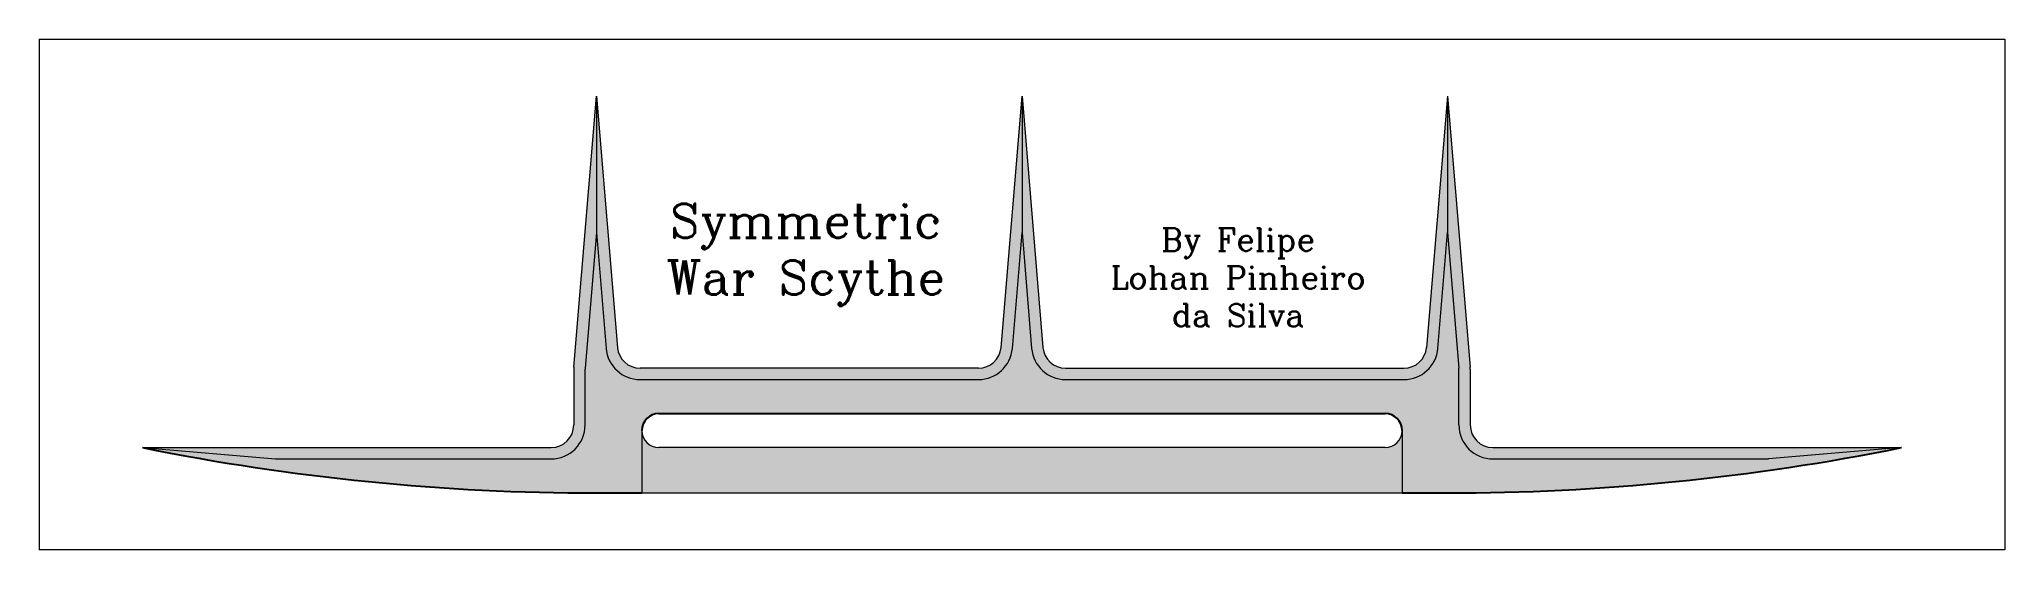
# Model space of a CAD drawing. Header units: millimetres. Extents: x -866 to 866, y -50 to 400.
import ezdxf

# ---------------------------------------------------------------- set-up
doc = ezdxf.new("R2010")
doc.units = ezdxf.units.MM
doc.layers.get('0').update_dxf_attribs({"linetype": 'CONTINUOUS', "lineweight": 0})
doc.layers.add('Dark_steel', color=251, linetype='CONTINUOUS', lineweight=0, true_color=0x666666)
doc.layers.add('Light_steel', color=253, linetype='CONTINUOUS', lineweight=0, true_color=0x999999)
doc.layers.add('handle', color=16, linetype='CONTINUOUS', lineweight=0)
doc.layers.add('unsharpened_ricasso', color=171, linetype='CONTINUOUS')
doc.styles.add('romanc', font='romanc')

msp = doc.modelspace()

# ---------------------------------------------------------------- hatches: boundary and pattern name
at = {"layer": 'Dark_steel'}
h = msp.add_hatch(color=256, dxfattribs=at)
edge = h.paths.add_edge_path(flags=0)
edge.add_line((-320, 70), (320, 70))
edge.add_arc((320, 55), 15, 0, 90, ccw=False)
edge.add_line((335, 55), (335, -1.35003119794419e-13))
edge.add_line((335, -1.35003119794419e-13), (374.9999999999997, -9.237055564881302e-14))
edge.add_arc((375.0000000000013, 2019.999999999989), 2019.999999999989, 269.9999999999999, 281.4211862749993)
edge.add_line((775, 39.99999999999986), (657.8427124144339, 29.99999999144552))
edge.add_line((657.8427124144335, 29.99999999144569), (415.00000000073, 29.99999997371467))
edge.add_arc((414.9999999999999, 59.99999997371467), 30, 179.9999999999999, 269.99999999999983, ccw=False)
edge.add_line((384.9999999999999, 59.99999997371471), (384.9999999999999, 109.1681084241533))
edge.add_arc((374.9999999999968, 109.168108424154), 10.00000000000318, 359.999999999996, 4.763641690727451)
edge.add_line((384.9654575824487, 109.9985632226919), (375, 229.5840542120774))
edge.add_line((375, 229.5840542120774), (366.4937148401544, 127.5086322939325))
edge.add_arc((336.5973423686795, 129.9999999999999), 30, 270.0000000000001, 355.2363519648549, ccw=False)
edge.add_line((336.5973423686796, 99.99999999999989), (38.40265763132045, 100))
edge.add_arc((38.40265763132051, 130), 30, 184.7636480351452, 269.9999999999999, ccw=False)
edge.add_line((8.506285159845579, 127.5086322939325), (1.77635683940025e-14, 229.5840542120779))
edge.add_line((1.77635683940025e-14, 229.5840542120779), (-8.50628515984555, 127.5086322939326))
edge.add_arc((-38.40265763132049, 130), 30, 270.0000000000001, 355.2363519648549, ccw=False)
edge.add_line((-38.40265763132044, 100), (-336.5973423686796, 100.0000000000001))
edge.add_arc((-336.5973423686795, 130.0000000000001), 30, 184.7636480351452, 269.9999999999999, ccw=False)
edge.add_line((-366.4937148401544, 127.5086322939327), (-375, 229.5840542120781))
edge.add_line((-375, 229.5840542120781), (-384.9654575824488, 109.9985632226916))
edge.add_arc((-375, 109.1681084241552), 9.999999999999964, 175.2363583092795, 179.9999999999996)
edge.add_line((-384.9999999999999, 109.1681084241553), (-385.0000000000001, 60.00000887570659))
edge.add_arc((-415.0000000000001, 60.00000887570665), 30, 270, 359.9999999999999, ccw=False)
edge.add_line((-415.0000000000001, 30.00000887570665), (-657.8427327971459, 30.00000288848205))
edge.add_line((-657.8427327971459, 30.00000288848205), (-774.9999999999968, 39.99999999999955))
edge.add_arc((-375.0000000000013, 2019.999999999979), 2019.999999999979, 258.5788137250007, 270.0000000000001)
edge.add_line((-374.9999999999999, -2.273736754432321e-13), (-335, -1.35003119794419e-13))
edge.add_line((-335, -1.35003119794419e-13), (-335, 55))
edge.add_arc((-320, 55), 15, 90, 180, ccw=False)
at = {"layer": 'handle'}
h = msp.add_hatch(color=256, dxfattribs=at)
edge = h.paths.add_edge_path(flags=0)
edge.add_line((320, 40), (-320, 40))
edge.add_arc((-320, 55), 15, 180, 270, ccw=False)
edge.add_line((-335, 55), (-335, -1.35003119794419e-13))
edge.add_line((-335, -1.35003119794419e-13), (335, -1.35003119794419e-13))
edge.add_line((335, -1.35003119794419e-13), (335, 55))
edge.add_arc((320, 55), 15, 270, 0, ccw=False)
at = {"layer": 'Light_steel'}
h = msp.add_hatch(color=256, dxfattribs=at)
edge = h.paths.add_edge_path(flags=0)
edge.add_arc((38.40265763132051, 130), 20, 184.7636480351452, 269.9999999999999)
edge.add_line((38.40265763132049, 110), (336.5973423686795, 109.9999999999999))
edge.add_arc((336.5973423686795, 129.9999999999999), 20, 270.0000000000001, 355.2363519648549)
edge.add_line((356.5282573496628, 128.339088195955), (375, 349.9999999999999))
edge.add_line((375, 349.9999999999999), (394.9309151648975, 110.8290180212295))
edge.add_arc((374.9999999999968, 109.168108424154), 20.00000000000318, 359.999999999996, 4.763641690727525, ccw=False)
edge.add_line((394.9999999999999, 109.168108424154), (394.9999999999999, 59.99999997371469))
edge.add_arc((414.9999999999999, 59.99999997371467), 20, 179.9999999999999, 269.9999999999998)
edge.add_line((414.9999999999999, 39.99999997371467), (775, 39.99999999999986))
edge.add_line((775, 39.99999999999986), (657.8427124144339, 29.99999999144552))
edge.add_line((657.8427124144335, 29.99999999144569), (415.00000000073, 29.99999997371467))
edge.add_arc((414.9999999999999, 59.99999997371467), 30, 179.9999999999999, 269.99999999999983, ccw=False)
edge.add_line((384.9999999999999, 59.99999997371471), (384.9999999999999, 109.1681084241533))
edge.add_arc((374.9999999999968, 109.168108424154), 10.00000000000318, 359.999999999996, 4.763641690727451)
edge.add_line((384.9654575824487, 109.9985632226919), (375, 229.5840542120774))
edge.add_line((375, 229.5840542120774), (366.4937148401544, 127.5086322939325))
edge.add_arc((336.5973423686795, 129.9999999999999), 30, 270.0000000000001, 355.2363519648549, ccw=False)
edge.add_line((336.5973423686796, 99.99999999999989), (38.40265763132045, 100))
edge.add_arc((38.40265763132051, 130), 30, 184.7636480351452, 269.9999999999999, ccw=False)
edge.add_line((8.506285159845579, 127.5086322939325), (1.77635683940025e-14, 229.5840542120779))
edge.add_line((1.77635683940025e-14, 229.5840542120779), (-8.50628515984555, 127.5086322939326))
edge.add_arc((-38.40265763132049, 130), 30, 270.0000000000001, 355.2363519648549, ccw=False)
edge.add_line((-38.40265763132044, 100), (-336.5973423686796, 100.0000000000001))
edge.add_arc((-336.5973423686795, 130.0000000000001), 30, 184.7636480351452, 269.9999999999999, ccw=False)
edge.add_line((-366.4937148401544, 127.5086322939327), (-375, 229.5840542120781))
edge.add_line((-375, 229.5840542120781), (-384.9654575824488, 109.9985632226916))
edge.add_arc((-375, 109.1681084241552), 9.999999999999964, 175.2363583092795, 179.9999999999996)
edge.add_line((-384.9999999999999, 109.1681084241553), (-385.0000000000001, 60.00000887570659))
edge.add_arc((-415.0000000000001, 60.00000887570665), 30, 270, 359.9999999999999, ccw=False)
edge.add_line((-415.0000000000001, 30.00000887570665), (-657.8427327971459, 30.00000288848205))
edge.add_line((-657.8427327971459, 30.00000288848205), (-774.9999999999968, 39.99999999999955))
edge.add_line((-775, 40.00000000000002), (-415.0000000000001, 40.00000887570665))
edge.add_arc((-415.0000000000001, 60.00000887570665), 20, 270, 359.9999999999999)
edge.add_line((-395.0000000000001, 60.00000887570661), (-394.9999999999999, 109.1681084241553))
edge.add_arc((-375, 109.1681084241552), 19.99999999999996, 175.2363583092795, 179.9999999999996, ccw=False)
edge.add_line((-394.9309151648977, 110.829018021228), (-375, 350.0000000000001))
edge.add_line((-375, 350.0000000000001), (-356.5282573496628, 128.3390881959552))
edge.add_arc((-336.5973423686795, 130.0000000000001), 20, 184.7636480351452, 269.9999999999999)
edge.add_line((-336.5973423686795, 110.0000000000001), (-38.40265763132048, 110))
edge.add_arc((-38.40265763132049, 130), 20, 270.0000000000001, 355.2363519648549)
edge.add_line((-18.47174265033719, 128.3390881959551), (2.143131898507868e-14, 350))
edge.add_line((2.143131898507868e-14, 350), (18.47174265033722, 128.339088195955))

# ---------------------------------------------------------------- linework, layer by layer
for p, q in [((-866.0254037844387, 400), (866.0254037844384, 400)), ((-866.0254037844387, 400), (-866.0254037844387, -49.99999999999999)), ((866.0254037844384, 400), (866.0254037844384, -49.99999999999999)), ((-375, 350.0000000000001), (-375, 229.5840542120781)), ((2.143131898507868e-14, 350), (1.77635683940025e-14, 229.5840542120779)), ((375, 349.9999999999999), (375, 229.5840542120774)), ((-774.9999999999968, 39.99999999999955), (-657.8427327971459, 30.00000288848205)), ((775, 39.99999999999986), (657.8427124144339, 29.99999999144552)), ((866.0254037844384, -50), (-866.0254037844387, -50))]:
    msp.add_line(p, q)
at = {"layer": 'handle'}
for p, q in [((-335, 55), (-335, -1.35003119794419e-13)), ((335, 55), (335, -1.35003119794419e-13)), ((320, 40), (-320, 40)), ((-335, -1.35003119794419e-13), (335, -1.35003119794419e-13))]:
    msp.add_line(p, q, dxfattribs=at)
for centre, start, end in [((-320, 55), 180, 270), ((320, 55), 270, 0)]:
    msp.add_arc(centre, 15, start, end, dxfattribs=at)
at = {"layer": 'Light_steel'}
for p, q in [((-394.9309151648977, 110.829018021228), (-375, 350.0000000000001)), ((-375, 350.0000000000001), (-356.5282573496628, 128.3390881959552)), ((-18.47174265033719, 128.3390881959551), (2.143131898507868e-14, 350)), ((2.143131898507868e-14, 350), (18.47174265033722, 128.339088195955)), ((375, 349.9999999999999), (356.5282573496628, 128.339088195955)), ((375, 349.9999999999999), (394.9309151648975, 110.8290180212295)), ((-375, 229.5840542120781), (-384.9654575824488, 109.9985632226916)), ((-375, 229.5840542120781), (-366.4937148401544, 127.5086322939327)), ((-8.50628515984555, 127.5086322939326), (1.77635683940025e-14, 229.5840542120779)), ((1.77635683940025e-14, 229.5840542120779), (8.506285159845579, 127.5086322939325)), ((366.4937148401544, 127.5086322939325), (375, 229.5840542120774)), ((375, 229.5840542120774), (384.9654575824487, 109.9985632226919)), ((-394.9999999999999, 109.1681084241553), (-395.0000000000001, 60.00000887570661)), ((-385.0000000000001, 60.00000887570659), (-384.9999999999999, 109.1681084241553)), ((-38.40265763132048, 110), (-336.5973423686795, 110.0000000000001)), ((38.40265763132049, 110), (336.5973423686795, 109.9999999999999)), ((384.9999999999999, 59.99999997371471), (384.9999999999999, 109.1681084241533)), ((394.9999999999999, 109.168108424154), (394.9999999999999, 59.99999997371469)), ((-336.5973423686796, 100.0000000000001), (-38.40265763132044, 100)), ((38.40265763132045, 100), (336.5973423686796, 99.99999999999989)), ((-775, 40.00000000000002), (-415.0000000000001, 40.00000887570665)), ((414.9999999999999, 39.99999997371467), (775, 39.99999999999986)), ((-657.8427327971459, 30.00000288848205), (-415.0000000000001, 30.00000887570665)), ((415.00000000073, 29.99999997371467), (657.8427124144335, 29.99999999144569))]:
    msp.add_line(p, q, dxfattribs=at)
for centre, radius, start, end in [((-336.5973423686795, 130.0000000000001), 30, 184.7636480351452, 269.9999999999999), ((-336.5973423686795, 130.0000000000001), 20, 184.7636480351452, 269.9999999999999), ((-38.40265763132049, 130), 20, 270.0000000000001, 355.2363519648549), ((-38.40265763132049, 130), 30, 270.0000000000001, 355.2363519648549), ((38.40265763132051, 130), 30, 184.7636480351452, 269.9999999999999), ((38.40265763132051, 130), 20, 184.7636480351452, 269.9999999999999), ((336.5973423686795, 129.9999999999999), 20, 270.0000000000001, 355.2363519648549), ((336.5973423686795, 129.9999999999999), 30, 270.0000000000001, 355.2363519648549), ((-375, 109.1681084241552), 19.99999999999996, 175.2363583092795, 179.9999999999996), ((-375, 109.1681084241552), 9.999999999999964, 175.2363583092795, 179.9999999999996), ((374.9999999999968, 109.168108424154), 10.00000000000318, 359.999999999996, 4.763641690727451), ((374.9999999999968, 109.168108424154), 20.00000000000318, 359.999999999996, 4.763641690727451), ((-415.0000000000001, 60.00000887570665), 20, 270, 359.9999999999999), ((-415.0000000000001, 60.00000887570665), 30, 270, 359.9999999999999), ((414.9999999999999, 59.99999997371467), 30, 179.9999999999999, 269.9999999999998), ((414.9999999999999, 59.99999997371467), 20, 179.9999999999999, 269.9999999999998)]:
    msp.add_arc(centre, radius, start, end, dxfattribs=at)
at = {"layer": 'unsharpened_ricasso'}
for p, q in [((-320, 70), (320, 70)), ((-374.9999999999999, -2.273736754432321e-13), (-335, -1.35003119794419e-13)), ((335, -1.35003119794419e-13), (374.9999999999997, -9.237055564881302e-14))]:
    msp.add_line(p, q, dxfattribs=at)
for centre, radius, start, end in [((-320, 55), 15, 90, 180), ((320, 55), 15, 0, 90), ((-375.0000000000013, 2019.999999999979), 2019.999999999979, 258.5788137250007, 270.0000000000001), ((375.0000000000013, 2019.999999999989), 2019.999999999989, 269.9999999999999, 281.4211862749993)]:
    msp.add_arc(centre, radius, start, end, dxfattribs=at)

# ---------------------------------------------------------------- texts
at = {"attachment_point": 5, "style": 'romanc'}
for s, insert, char_height, width in [('Symmetric\\PWar Scythe', (-190.5255888325765, 210), 30, 312.8572666666667), ('By Felipe\\PLohan Pinheiro\\Pda Silva', (190.5255888325764, 190), 20, 296.6667111111111)]:
    msp.add_mtext(s, dxfattribs=dict(at, insert=insert, char_height=char_height, width=width))

doc.saveas('drawing.dxf')
